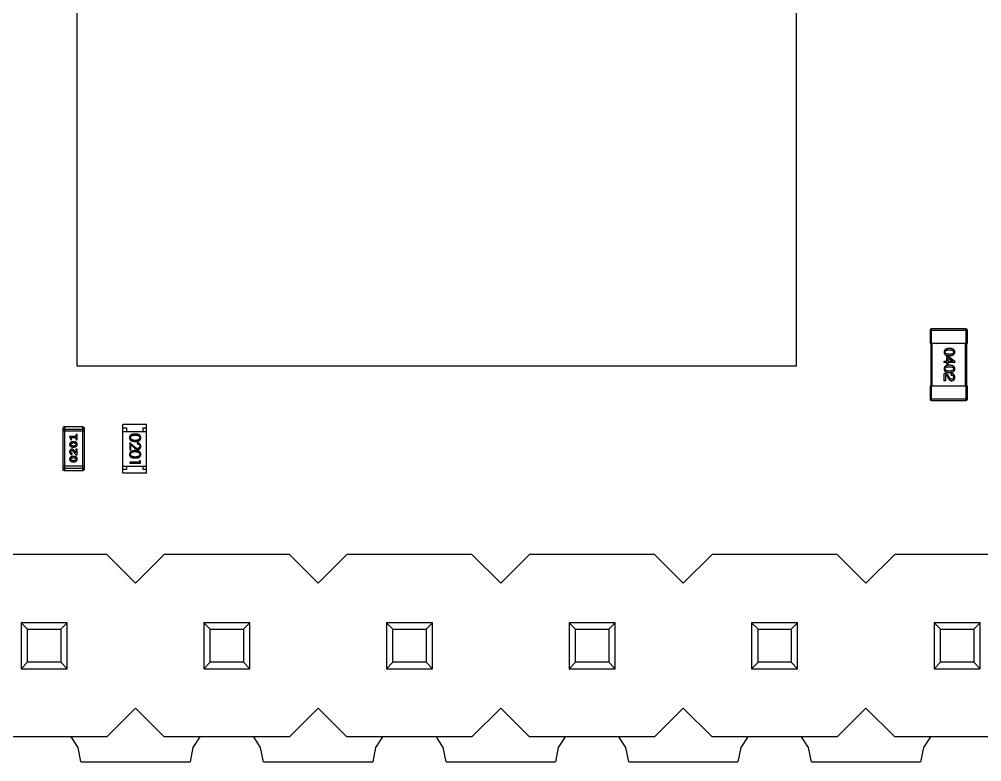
# Model space of a CAD drawing. Header units: millimetres. Extents: x 563 to 681, y 173 to 284.
# Drawn here: x 634.9 to 648.29, y 173.4 to 183.73 of the extents above; entities that cross this region are included whole.
import ezdxf

# ---------------------------------------------------------------- set-up
doc = ezdxf.new("R2010")
doc.units = ezdxf.units.MM
doc.header["$LTSCALE"] = 30.734
doc.layers.get('0').update_dxf_attribs({"linetype": 'CONTINUOUS'})

msp = doc.modelspace()

# ---------------------------------------------------------------- linework, layer by layer
at = {"linetype": 'Continuous'}
for p, q in [((635.705, 178.905), (635.705, 188.905)), ((645.705, 188.905), (645.705, 178.905)), ((647.566, 179.405), (648.086, 179.405)), ((647.566, 179.405), (647.566, 179.225)), ((648.066, 179.425), (647.586, 179.425)), ((647.586, 179.225), (647.586, 179.425)), ((648.066, 179.425), (648.066, 179.225)), ((648.086, 179.225), (648.086, 179.405)), ((647.566, 179.225), (648.086, 179.225)), ((647.576, 179.225), (647.576, 178.625)), ((647.596, 178.625), (647.596, 179.225)), ((648.056, 179.225), (648.056, 178.625)), ((648.076, 178.625), (648.076, 179.225)), ((647.8, 179.037), (647.818, 179.037)), ((647.8, 178.972), (647.8, 179.037)), ((647.816, 179.02), (647.883, 178.973)), ((647.816, 179.02), (647.816, 178.972)), ((647.912, 178.97), (647.818, 179.037)), ((645.705, 178.905), (635.705, 178.905)), ((647.764, 178.972), (647.8, 178.972)), ((647.764, 178.954), (647.764, 178.972)), ((647.8, 178.954), (647.764, 178.954)), ((647.8, 178.932), (647.8, 178.954)), ((647.816, 178.932), (647.8, 178.932)), ((647.816, 178.972), (647.883, 178.972)), ((647.912, 178.954), (647.816, 178.954)), ((647.816, 178.954), (647.816, 178.932)), ((647.883, 178.972), (647.883, 178.973)), ((647.912, 178.97), (647.912, 178.954)), ((647.764, 178.702), (647.764, 178.803)), ((647.782, 178.783), (647.782, 178.702)), ((647.809, 178.758), (647.818, 178.742)), ((647.834, 178.749), (647.823, 178.769)), ((647.859, 178.781), (647.859, 178.8)), ((648.086, 178.625), (647.566, 178.625)), ((647.566, 178.625), (647.566, 178.445)), ((647.586, 178.425), (647.586, 178.625)), ((647.782, 178.702), (647.764, 178.702)), ((648.066, 178.625), (648.066, 178.425)), ((648.086, 178.445), (648.086, 178.625)), ((648.086, 178.445), (647.566, 178.445)), ((647.586, 178.425), (648.066, 178.425)), ((635.533, 177.451), (635.533, 178.06)), ((635.777, 178.06), (635.533, 178.06)), ((635.777, 178.06), (635.777, 177.451)), ((636.34, 177.415), (636.34, 178.095)), ((636.67, 178.095), (636.34, 178.095)), ((636.67, 177.415), (636.67, 178.095)), ((635.503, 178.03), (635.503, 177.481)), ((635.503, 178.03), (635.808, 178.03)), ((635.808, 177.999), (635.503, 177.999)), ((635.599, 177.927), (635.609, 177.89)), ((635.687, 177.927), (635.599, 177.927)), ((635.687, 177.944), (635.687, 177.927)), ((635.704, 177.892), (635.704, 177.944)), ((635.808, 177.481), (635.808, 178.03)), ((636.34, 178.045), (636.39, 178.045)), ((636.34, 177.995), (636.67, 177.995)), ((636.39, 178.045), (636.39, 177.995)), ((636.62, 177.995), (636.62, 178.045)), ((636.62, 178.045), (636.67, 178.045)), ((635.626, 177.895), (635.622, 177.91)), ((635.622, 177.91), (635.687, 177.91)), ((635.661, 177.853), (635.643, 177.853)), ((635.661, 177.836), (635.644, 177.836)), ((635.644, 177.796), (635.661, 177.796)), ((635.687, 177.91), (635.687, 177.892)), ((636.498, 177.786), (636.436, 177.844)), ((636.436, 177.844), (636.436, 177.742)), ((636.451, 177.812), (636.491, 177.774)), ((636.451, 177.742), (636.451, 177.812)), ((636.54, 177.838), (636.54, 177.825)), ((635.643, 177.779), (635.661, 177.779)), ((635.685, 177.672), (635.704, 177.672)), ((635.687, 177.735), (635.687, 177.699)), ((635.704, 177.749), (635.696, 177.749)), ((635.704, 177.672), (635.704, 177.749)), ((636.436, 177.742), (636.451, 177.742)), ((635.661, 177.648), (635.643, 177.648)), ((635.643, 177.575), (635.661, 177.575)), ((635.661, 177.631), (635.644, 177.631)), ((635.644, 177.592), (635.661, 177.592)), ((636.436, 177.567), (636.436, 177.554)), ((636.57, 177.567), (636.436, 177.567)), ((636.436, 177.554), (636.586, 177.554)), ((636.586, 177.581), (636.57, 177.59)), ((636.57, 177.59), (636.57, 177.567)), ((636.586, 177.554), (636.586, 177.581)), ((635.808, 177.512), (635.503, 177.512)), ((635.808, 177.481), (635.503, 177.481)), ((635.533, 177.451), (635.777, 177.451)), ((636.34, 177.515), (636.67, 177.515)), ((636.39, 177.465), (636.34, 177.465)), ((636.67, 177.415), (636.34, 177.415)), ((636.39, 177.515), (636.39, 177.465)), ((636.62, 177.465), (636.62, 177.515)), ((636.67, 177.465), (636.62, 177.465)), ((636.115, 176.285), (634.375, 176.285)), ((636.115, 176.285), (636.515, 175.885)), ((636.515, 175.885), (636.915, 176.285)), ((638.655, 176.285), (636.915, 176.285)), ((638.655, 176.285), (639.055, 175.885)), ((639.055, 175.885), (639.455, 176.285)), ((641.195, 176.285), (639.455, 176.285)), ((641.195, 176.285), (641.595, 175.885)), ((641.595, 175.885), (641.995, 176.285)), ((643.735, 176.285), (641.995, 176.285)), ((643.735, 176.285), (644.135, 175.885)), ((644.135, 175.885), (644.535, 176.285)), ((646.275, 176.285), (644.535, 176.285)), ((646.275, 176.285), (646.675, 175.885)), ((646.675, 175.885), (647.075, 176.285)), ((648.815, 176.285), (647.075, 176.285)), ((635.014, 175.247), (634.925, 175.335)), ((634.925, 175.335), (634.925, 174.695)), ((635.565, 175.335), (634.925, 175.335)), ((635.014, 174.784), (635.014, 175.247)), ((635.014, 175.247), (635.477, 175.247)), ((635.565, 175.335), (635.477, 175.247)), ((635.477, 175.247), (635.477, 174.784)), ((635.565, 174.695), (635.565, 175.335)), ((637.554, 175.247), (637.465, 175.335)), ((637.465, 175.335), (637.465, 174.695)), ((638.105, 175.335), (637.465, 175.335)), ((637.554, 174.784), (637.554, 175.247)), ((637.554, 175.247), (638.017, 175.247)), ((638.105, 175.335), (638.017, 175.247)), ((638.017, 175.247), (638.017, 174.784)), ((638.105, 174.695), (638.105, 175.335)), ((640.094, 175.247), (640.005, 175.335)), ((640.645, 175.335), (640.005, 175.335)), ((640.005, 175.335), (640.005, 174.695)), ((640.094, 175.247), (640.557, 175.247)), ((640.094, 174.784), (640.094, 175.247)), ((640.645, 175.335), (640.557, 175.247)), ((640.557, 175.247), (640.557, 174.784)), ((640.645, 174.695), (640.645, 175.335)), ((643.185, 175.335), (642.545, 175.335)), ((642.634, 175.247), (642.545, 175.335)), ((642.545, 175.335), (642.545, 174.695)), ((642.634, 175.247), (643.097, 175.247)), ((642.634, 174.784), (642.634, 175.247)), ((643.185, 175.335), (643.097, 175.247)), ((643.097, 175.247), (643.097, 174.784)), ((643.185, 174.695), (643.185, 175.335)), ((645.725, 175.335), (645.085, 175.335)), ((645.174, 175.247), (645.085, 175.335)), ((645.085, 175.335), (645.085, 174.695)), ((645.174, 175.247), (645.637, 175.247)), ((645.174, 174.784), (645.174, 175.247)), ((645.725, 175.335), (645.637, 175.247)), ((645.637, 175.247), (645.637, 174.784)), ((645.725, 174.695), (645.725, 175.335)), ((648.265, 175.335), (647.625, 175.335)), ((647.714, 175.247), (647.625, 175.335)), ((647.625, 175.335), (647.625, 174.695)), ((647.714, 175.247), (648.177, 175.247)), ((647.714, 174.784), (647.714, 175.247)), ((648.265, 175.335), (648.177, 175.247)), ((648.177, 175.247), (648.177, 174.784)), ((648.265, 174.695), (648.265, 175.335)), ((635.014, 174.784), (634.925, 174.695)), ((635.477, 174.784), (635.014, 174.784)), ((635.565, 174.695), (635.477, 174.784)), ((637.554, 174.784), (637.465, 174.695)), ((638.017, 174.784), (637.554, 174.784)), ((638.105, 174.695), (638.017, 174.784)), ((640.094, 174.784), (640.005, 174.695)), ((640.557, 174.784), (640.094, 174.784)), ((640.645, 174.695), (640.557, 174.784)), ((642.634, 174.784), (642.545, 174.695)), ((643.097, 174.784), (642.634, 174.784)), ((643.185, 174.695), (643.097, 174.784)), ((645.174, 174.784), (645.085, 174.695)), ((645.637, 174.784), (645.174, 174.784)), ((645.725, 174.695), (645.637, 174.784)), ((647.714, 174.784), (647.625, 174.695)), ((648.177, 174.784), (647.714, 174.784)), ((648.265, 174.695), (648.177, 174.784)), ((634.925, 174.695), (635.565, 174.695)), ((637.465, 174.695), (638.105, 174.695)), ((640.005, 174.695), (640.645, 174.695)), ((642.545, 174.695), (643.185, 174.695)), ((645.085, 174.695), (645.725, 174.695)), ((647.625, 174.695), (648.265, 174.695)), ((636.515, 174.145), (636.115, 173.745)), ((636.915, 173.745), (636.515, 174.145)), ((639.055, 174.145), (638.655, 173.745)), ((639.455, 173.745), (639.055, 174.145)), ((641.595, 174.145), (641.195, 173.745)), ((641.995, 173.745), (641.595, 174.145)), ((644.135, 174.145), (643.735, 173.745)), ((644.535, 173.745), (644.135, 174.145)), ((646.675, 174.145), (646.275, 173.745)), ((647.075, 173.745), (646.675, 174.145)), ((636.115, 173.745), (634.375, 173.745)), ((635.716, 173.6), (635.62, 173.745)), ((638.655, 173.745), (636.915, 173.745)), ((637.411, 173.745), (637.314, 173.6)), ((638.256, 173.6), (638.16, 173.745)), ((641.195, 173.745), (639.455, 173.745)), ((639.951, 173.745), (639.854, 173.6)), ((640.796, 173.6), (640.7, 173.745)), ((643.735, 173.745), (641.995, 173.745)), ((642.491, 173.745), (642.394, 173.6)), ((643.336, 173.6), (643.24, 173.745)), ((646.275, 173.745), (644.535, 173.745)), ((645.031, 173.745), (644.934, 173.6)), ((645.876, 173.6), (645.78, 173.745)), ((648.815, 173.745), (647.075, 173.745)), ((647.571, 173.745), (647.474, 173.6)), ((635.756, 173.4), (635.716, 173.6)), ((637.314, 173.6), (637.275, 173.4)), ((638.296, 173.4), (638.256, 173.6)), ((639.854, 173.6), (639.815, 173.4)), ((640.836, 173.4), (640.796, 173.6)), ((642.394, 173.6), (642.355, 173.401)), ((643.376, 173.401), (643.336, 173.6)), ((644.934, 173.6), (644.895, 173.401)), ((645.916, 173.401), (645.876, 173.6)), ((647.474, 173.6), (647.435, 173.401)), ((635.756, 173.4), (637.275, 173.4)), ((638.296, 173.4), (639.815, 173.4)), ((640.836, 173.4), (642.355, 173.401)), ((643.376, 173.401), (644.895, 173.401)), ((645.916, 173.401), (647.435, 173.401))]:
    msp.add_line(p, q, dxfattribs=at)
for centre, radius, start, end in [((647.586, 179.405), 0.02, 90, 180), ((648.066, 179.405), 0.02, 0, 90), ((647.586, 178.445), 0.02, 180, 270), ((648.066, 178.445), 0.02, 270, 0), ((635.533, 178.03), 0.0305, 90, 180), ((635.777, 178.03), 0.0305, 0, 90), ((635.533, 177.481), 0.0305, 180, 270), ((635.777, 177.481), 0.0305, 270, 0)]:
    msp.add_arc(centre, radius, start, end, dxfattribs=at)
for points, knots in [([(647.836, 179.151), (647.833, 179.151), (647.827, 179.151), (647.819, 179.15), (647.811, 179.149), (647.804, 179.147), (647.797, 179.146), (647.791, 179.143), (647.786, 179.141), (647.781, 179.138), (647.776, 179.134), (647.773, 179.131), (647.769, 179.126), (647.767, 179.122), (647.765, 179.117), (647.763, 179.112), (647.762, 179.106), (647.762, 179.102), (647.762, 179.1)], [0, 0, 0, 0, 0.087693, 0.170223, 0.247496, 0.319826, 0.387768, 0.451403, 0.511459, 0.568358, 0.622671, 0.675251, 0.726739, 0.778422, 0.830759, 0.884394, 0.940865, 1, 1, 1, 1]), ([(647.777, 179.1), (647.777, 179.102), (647.777, 179.104), (647.777, 179.107), (647.779, 179.111), (647.78, 179.114), (647.782, 179.116), (647.785, 179.119), (647.788, 179.121), (647.791, 179.123), (647.795, 179.125), (647.8, 179.126), (647.805, 179.128), (647.81, 179.129), (647.816, 179.13), (647.822, 179.13), (647.829, 179.131), (647.833, 179.131), (647.836, 179.131)], [0, 0, 0, 0, 0.049766, 0.097012, 0.143225, 0.188786, 0.235079, 0.282962, 0.333687, 0.387747, 0.445963, 0.508657, 0.576545, 0.649868, 0.72822, 0.812712, 0.903543, 1, 1, 1, 1]), ([(647.912, 179.1), (647.912, 179.102), (647.912, 179.106), (647.911, 179.112), (647.909, 179.117), (647.907, 179.122), (647.904, 179.126), (647.901, 179.131), (647.897, 179.134), (647.892, 179.138), (647.887, 179.141), (647.882, 179.143), (647.875, 179.146), (647.869, 179.147), (647.861, 179.149), (647.853, 179.15), (647.845, 179.151), (647.839, 179.151), (647.836, 179.151)], [0, 0, 0, 0, 0.057911, 0.113262, 0.165956, 0.217443, 0.268511, 0.319665, 0.372, 0.426129, 0.483365, 0.543779, 0.607756, 0.676562, 0.749704, 0.827713, 0.911177, 1, 1, 1, 1]), ([(647.836, 179.131), (647.838, 179.131), (647.843, 179.131), (647.849, 179.13), (647.856, 179.13), (647.861, 179.129), (647.867, 179.128), (647.872, 179.126), (647.876, 179.125), (647.88, 179.123), (647.883, 179.121), (647.886, 179.119), (647.889, 179.116), (647.891, 179.114), (647.893, 179.111), (647.894, 179.107), (647.895, 179.104), (647.895, 179.102), (647.895, 179.1)], [0, 0, 0, 0, 0.096452, 0.187278, 0.271765, 0.350519, 0.423437, 0.491321, 0.554011, 0.612224, 0.666281, 0.717003, 0.764884, 0.811423, 0.856783, 0.902993, 0.950236, 1, 1, 1, 1]), ([(647.762, 179.1), (647.762, 179.098), (647.762, 179.094), (647.763, 179.089), (647.765, 179.084), (647.767, 179.079), (647.769, 179.074), (647.773, 179.07), (647.776, 179.066), (647.781, 179.063), (647.786, 179.06), (647.791, 179.057), (647.797, 179.055), (647.804, 179.053), (647.811, 179.052), (647.819, 179.051), (647.827, 179.05), (647.833, 179.05), (647.836, 179.049)], [0, 0, 0, 0, 0.059134, 0.115603, 0.169236, 0.221572, 0.273254, 0.32474, 0.377319, 0.431815, 0.488555, 0.548609, 0.612242, 0.680182, 0.75251, 0.829782, 0.91231, 1, 1, 1, 1]), ([(647.836, 179.069), (647.833, 179.069), (647.829, 179.069), (647.822, 179.07), (647.816, 179.07), (647.81, 179.071), (647.805, 179.072), (647.8, 179.073), (647.796, 179.075), (647.792, 179.077), (647.788, 179.079), (647.785, 179.081), (647.783, 179.084), (647.781, 179.087), (647.779, 179.09), (647.778, 179.093), (647.777, 179.097), (647.777, 179.099), (647.777, 179.1)], [0, 0, 0, 0, 0.094834, 0.184067, 0.267029, 0.344713, 0.417334, 0.484367, 0.546941, 0.604717, 0.65953, 0.710539, 0.759381, 0.806382, 0.853027, 0.900623, 0.949121, 1, 1, 1, 1]), ([(647.836, 179.049), (647.839, 179.05), (647.845, 179.05), (647.853, 179.051), (647.861, 179.052), (647.868, 179.053), (647.875, 179.055), (647.881, 179.058), (647.887, 179.06), (647.892, 179.063), (647.896, 179.067), (647.9, 179.07), (647.904, 179.074), (647.907, 179.079), (647.909, 179.084), (647.91, 179.089), (647.912, 179.094), (647.912, 179.098), (647.912, 179.1)], [0, 0, 0, 0, 0.088475, 0.171606, 0.249595, 0.322626, 0.391327, 0.455765, 0.516374, 0.573675, 0.628522, 0.681161, 0.732559, 0.783563, 0.83504, 0.887639, 0.942585, 1, 1, 1, 1]), ([(647.895, 179.1), (647.895, 179.099), (647.895, 179.097), (647.894, 179.093), (647.893, 179.09), (647.891, 179.087), (647.889, 179.084), (647.886, 179.081), (647.883, 179.079), (647.88, 179.077), (647.876, 179.075), (647.872, 179.073), (647.867, 179.072), (647.861, 179.071), (647.856, 179.07), (647.849, 179.07), (647.843, 179.069), (647.838, 179.069), (647.836, 179.069)], [0, 0, 0, 0, 0.050604, 0.098688, 0.145699, 0.191791, 0.238625, 0.286717, 0.337546, 0.391814, 0.449755, 0.512106, 0.579685, 0.652048, 0.730262, 0.814146, 0.904281, 1, 1, 1, 1]), ([(647.836, 178.918), (647.833, 178.918), (647.827, 178.918), (647.819, 178.917), (647.811, 178.916), (647.804, 178.914), (647.797, 178.912), (647.791, 178.91), (647.786, 178.908), (647.781, 178.905), (647.776, 178.901), (647.773, 178.897), (647.769, 178.893), (647.767, 178.889), (647.765, 178.884), (647.763, 178.879), (647.762, 178.873), (647.762, 178.869), (647.762, 178.867)], [0, 0, 0, 0, 0.087693, 0.170223, 0.247496, 0.319826, 0.387768, 0.451403, 0.511459, 0.568358, 0.622671, 0.675251, 0.726739, 0.778422, 0.830759, 0.884394, 0.940865, 1, 1, 1, 1]), ([(647.762, 178.867), (647.762, 178.865), (647.762, 178.861), (647.763, 178.856), (647.765, 178.85), (647.767, 178.845), (647.769, 178.841), (647.773, 178.837), (647.776, 178.833), (647.781, 178.83), (647.786, 178.827), (647.791, 178.824), (647.797, 178.822), (647.804, 178.82), (647.811, 178.818), (647.819, 178.817), (647.827, 178.817), (647.833, 178.816), (647.836, 178.816)], [0, 0, 0, 0, 0.059134, 0.115603, 0.169236, 0.221572, 0.273254, 0.32474, 0.377319, 0.431815, 0.488555, 0.548609, 0.612242, 0.680182, 0.75251, 0.829782, 0.91231, 1, 1, 1, 1]), ([(647.777, 178.867), (647.777, 178.868), (647.777, 178.871), (647.777, 178.874), (647.779, 178.877), (647.78, 178.88), (647.782, 178.883), (647.785, 178.886), (647.788, 178.888), (647.791, 178.89), (647.795, 178.892), (647.8, 178.893), (647.805, 178.895), (647.81, 178.896), (647.816, 178.896), (647.822, 178.897), (647.829, 178.897), (647.833, 178.897), (647.836, 178.897)], [0, 0, 0, 0, 0.049766, 0.097012, 0.143225, 0.188786, 0.235079, 0.282962, 0.333687, 0.387747, 0.445963, 0.508657, 0.576545, 0.649868, 0.72822, 0.812712, 0.903543, 1, 1, 1, 1]), ([(647.836, 178.836), (647.833, 178.836), (647.829, 178.836), (647.822, 178.836), (647.816, 178.837), (647.81, 178.838), (647.805, 178.839), (647.8, 178.84), (647.796, 178.842), (647.792, 178.844), (647.788, 178.846), (647.785, 178.848), (647.783, 178.851), (647.781, 178.853), (647.779, 178.857), (647.778, 178.86), (647.777, 178.863), (647.777, 178.866), (647.777, 178.867)], [0, 0, 0, 0, 0.094834, 0.184067, 0.267029, 0.344713, 0.417334, 0.484367, 0.546941, 0.604717, 0.65953, 0.710539, 0.759381, 0.806382, 0.853027, 0.900623, 0.949121, 1, 1, 1, 1]), ([(647.912, 178.867), (647.912, 178.869), (647.912, 178.873), (647.911, 178.879), (647.909, 178.884), (647.907, 178.889), (647.904, 178.893), (647.901, 178.897), (647.897, 178.901), (647.892, 178.905), (647.887, 178.908), (647.882, 178.91), (647.875, 178.912), (647.869, 178.914), (647.861, 178.916), (647.853, 178.917), (647.845, 178.918), (647.839, 178.918), (647.836, 178.918)], [0, 0, 0, 0, 0.057911, 0.113262, 0.165956, 0.217443, 0.268511, 0.319665, 0.372, 0.426129, 0.483365, 0.543779, 0.607756, 0.676562, 0.749704, 0.827713, 0.911177, 1, 1, 1, 1]), ([(647.836, 178.897), (647.838, 178.897), (647.843, 178.897), (647.849, 178.897), (647.856, 178.896), (647.861, 178.896), (647.867, 178.895), (647.872, 178.893), (647.876, 178.892), (647.88, 178.89), (647.883, 178.888), (647.886, 178.886), (647.889, 178.883), (647.891, 178.88), (647.893, 178.877), (647.894, 178.874), (647.895, 178.871), (647.895, 178.868), (647.895, 178.867)], [0, 0, 0, 0, 0.096452, 0.187278, 0.271765, 0.350519, 0.423437, 0.491321, 0.554011, 0.612224, 0.666281, 0.717003, 0.764884, 0.811423, 0.856783, 0.902993, 0.950236, 1, 1, 1, 1]), ([(647.895, 178.867), (647.895, 178.866), (647.895, 178.863), (647.894, 178.86), (647.893, 178.857), (647.891, 178.853), (647.889, 178.851), (647.886, 178.848), (647.883, 178.846), (647.88, 178.844), (647.876, 178.842), (647.872, 178.84), (647.867, 178.839), (647.861, 178.838), (647.856, 178.837), (647.849, 178.836), (647.843, 178.836), (647.838, 178.836), (647.836, 178.836)], [0, 0, 0, 0, 0.050604, 0.098688, 0.145699, 0.191791, 0.238625, 0.286717, 0.337546, 0.391814, 0.449755, 0.512106, 0.579685, 0.652048, 0.730262, 0.814146, 0.904281, 1, 1, 1, 1]), ([(647.836, 178.816), (647.839, 178.816), (647.845, 178.817), (647.853, 178.818), (647.861, 178.819), (647.868, 178.82), (647.875, 178.822), (647.881, 178.824), (647.887, 178.827), (647.892, 178.83), (647.896, 178.833), (647.9, 178.837), (647.904, 178.841), (647.907, 178.846), (647.909, 178.851), (647.91, 178.856), (647.912, 178.861), (647.912, 178.865), (647.912, 178.867)], [0, 0, 0, 0, 0.088475, 0.171606, 0.249595, 0.322626, 0.391327, 0.455765, 0.516374, 0.573675, 0.628522, 0.681161, 0.732559, 0.783563, 0.83504, 0.887639, 0.942585, 1, 1, 1, 1]), ([(647.823, 178.769), (647.822, 178.77), (647.82, 178.773), (647.818, 178.776), (647.815, 178.78), (647.812, 178.783), (647.809, 178.786), (647.806, 178.789), (647.803, 178.792), (647.799, 178.794), (647.795, 178.796), (647.791, 178.798), (647.787, 178.799), (647.783, 178.801), (647.779, 178.802), (647.774, 178.802), (647.769, 178.803), (647.766, 178.803), (647.764, 178.803)], [0, 0, 0, 0, 0.065828, 0.130094, 0.192451, 0.254037, 0.313974, 0.373757, 0.433048, 0.492243, 0.551902, 0.611758, 0.672678, 0.734814, 0.798569, 0.863693, 0.930488, 1, 1, 1, 1]), ([(647.782, 178.783), (647.783, 178.782), (647.785, 178.782), (647.789, 178.78), (647.793, 178.778), (647.796, 178.775), (647.8, 178.772), (647.803, 178.768), (647.806, 178.763), (647.808, 178.76), (647.809, 178.758)], [0, 0, 0, 0, 0.103034, 0.208166, 0.318255, 0.434664, 0.559728, 0.695394, 0.841708, 1, 1, 1, 1]), ([(647.818, 178.742), (647.819, 178.741), (647.821, 178.737), (647.823, 178.733), (647.826, 178.728), (647.828, 178.724), (647.831, 178.72), (647.834, 178.717), (647.837, 178.714), (647.84, 178.711), (647.843, 178.709), (647.846, 178.707), (647.85, 178.705), (647.853, 178.704), (647.857, 178.703), (647.86, 178.702), (647.864, 178.702), (647.866, 178.702), (647.868, 178.702)], [0, 0, 0, 0, 0.082731, 0.161257, 0.236138, 0.307554, 0.375712, 0.440848, 0.502916, 0.562567, 0.619798, 0.675716, 0.73039, 0.78386, 0.837315, 0.890547, 0.944917, 1, 1, 1, 1]), ([(647.868, 178.722), (647.868, 178.722), (647.866, 178.722), (647.864, 178.722), (647.861, 178.722), (647.859, 178.723), (647.857, 178.724), (647.854, 178.725), (647.852, 178.726), (647.85, 178.728), (647.848, 178.73), (647.846, 178.732), (647.844, 178.734), (647.842, 178.736), (647.84, 178.739), (647.838, 178.742), (647.836, 178.745), (647.835, 178.748), (647.834, 178.749)], [0, 0, 0, 0, 0.052237, 0.103888, 0.155485, 0.207395, 0.259864, 0.31356, 0.369176, 0.4266, 0.486836, 0.550048, 0.61567, 0.685271, 0.75824, 0.834614, 0.915635, 1, 1, 1, 1]), ([(647.912, 178.749), (647.912, 178.751), (647.912, 178.755), (647.911, 178.761), (647.91, 178.766), (647.908, 178.771), (647.906, 178.775), (647.904, 178.78), (647.901, 178.783), (647.898, 178.787), (647.894, 178.79), (647.89, 178.792), (647.886, 178.795), (647.881, 178.796), (647.876, 178.798), (647.871, 178.799), (647.865, 178.8), (647.861, 178.8), (647.859, 178.8)], [0, 0, 0, 0, 0.07282, 0.141057, 0.2062, 0.267672, 0.326735, 0.383519, 0.439188, 0.494454, 0.549628, 0.605958, 0.66397, 0.72402, 0.787502, 0.854127, 0.925065, 1, 1, 1, 1]), ([(647.859, 178.781), (647.86, 178.781), (647.863, 178.781), (647.867, 178.78), (647.871, 178.78), (647.874, 178.779), (647.878, 178.778), (647.881, 178.776), (647.883, 178.775), (647.886, 178.773), (647.888, 178.771), (647.89, 178.769), (647.891, 178.767), (647.892, 178.764), (647.893, 178.761), (647.894, 178.758), (647.895, 178.755), (647.895, 178.753), (647.895, 178.751)], [0, 0, 0, 0, 0.082594, 0.15978, 0.232961, 0.301462, 0.365595, 0.426678, 0.484662, 0.540809, 0.595146, 0.648401, 0.702272, 0.757102, 0.813447, 0.872233, 0.934055, 1, 1, 1, 1]), ([(647.895, 178.751), (647.895, 178.75), (647.894, 178.748), (647.894, 178.745), (647.894, 178.742), (647.893, 178.739), (647.892, 178.737), (647.891, 178.734), (647.889, 178.732), (647.888, 178.73), (647.886, 178.728), (647.884, 178.727), (647.882, 178.725), (647.88, 178.724), (647.877, 178.723), (647.874, 178.723), (647.871, 178.722), (647.869, 178.722), (647.868, 178.722)], [0, 0, 0, 0, 0.076112, 0.148436, 0.216883, 0.281466, 0.34298, 0.402356, 0.459881, 0.51546, 0.571111, 0.62658, 0.683162, 0.741007, 0.801404, 0.863825, 0.930544, 1, 1, 1, 1]), ([(647.868, 178.702), (647.869, 178.702), (647.873, 178.703), (647.877, 178.703), (647.882, 178.705), (647.886, 178.706), (647.89, 178.708), (647.893, 178.71), (647.897, 178.712), (647.9, 178.715), (647.902, 178.718), (647.905, 178.722), (647.907, 178.725), (647.908, 178.729), (647.91, 178.734), (647.911, 178.739), (647.911, 178.744), (647.912, 178.747), (647.912, 178.749)], [0, 0, 0, 0, 0.070688, 0.137741, 0.201612, 0.262778, 0.321223, 0.378455, 0.434411, 0.490146, 0.546362, 0.603392, 0.662208, 0.723401, 0.787372, 0.85442, 0.925153, 1, 1, 1, 1]), ([(635.695, 177.955), (635.695, 177.955), (635.694, 177.955), (635.692, 177.955), (635.69, 177.954), (635.689, 177.953), (635.688, 177.951), (635.687, 177.949), (635.687, 177.947), (635.687, 177.945), (635.687, 177.944)], [0, 0, 0, 0, 0.11517, 0.223509, 0.328254, 0.438012, 0.553651, 0.682263, 0.830856, 1, 1, 1, 1]), ([(635.704, 177.944), (635.704, 177.945), (635.704, 177.947), (635.704, 177.949), (635.703, 177.951), (635.702, 177.953), (635.7, 177.954), (635.699, 177.955), (635.697, 177.955), (635.696, 177.955), (635.695, 177.955)], [0, 0, 0, 0, 0.169012, 0.317488, 0.445429, 0.560977, 0.67065, 0.776666, 0.88492, 1, 1, 1, 1]), ([(636.511, 177.959), (636.508, 177.959), (636.504, 177.959), (636.497, 177.959), (636.49, 177.959), (636.485, 177.958), (636.479, 177.957), (636.474, 177.956), (636.469, 177.955), (636.465, 177.953), (636.461, 177.951), (636.457, 177.95), (636.454, 177.948), (636.45, 177.945), (636.447, 177.943), (636.445, 177.941), (636.442, 177.938), (636.44, 177.935), (636.438, 177.932), (636.436, 177.929), (636.435, 177.926), (636.434, 177.923), (636.433, 177.92), (636.432, 177.916), (636.432, 177.913), (636.432, 177.91), (636.432, 177.909)], [0, 0, 0, 0, 0.068113, 0.132564, 0.193427, 0.250218, 0.303569, 0.353576, 0.400235, 0.443586, 0.484619, 0.524292, 0.56238, 0.599049, 0.63494, 0.669782, 0.704009, 0.737842, 0.771098, 0.803896, 0.836415, 0.868639, 0.900715, 0.933378, 0.966213, 1, 1, 1, 1]), ([(636.447, 177.909), (636.447, 177.91), (636.447, 177.914), (636.449, 177.919), (636.451, 177.923), (636.453, 177.927), (636.456, 177.93), (636.457, 177.932), (636.46, 177.934), (636.462, 177.936), (636.464, 177.937), (636.467, 177.939), (636.47, 177.94), (636.473, 177.941), (636.477, 177.943), (636.48, 177.943), (636.484, 177.944), (636.489, 177.945), (636.494, 177.945), (636.499, 177.946), (636.505, 177.946), (636.509, 177.946), (636.511, 177.946)], [0, 0, 0, 0, 0.060034, 0.120278, 0.182348, 0.247919, 0.281641, 0.315701, 0.350322, 0.385703, 0.421819, 0.459196, 0.497866, 0.538301, 0.58121, 0.628183, 0.679403, 0.734699, 0.794074, 0.858416, 0.927049, 1, 1, 1, 1]), ([(636.59, 177.909), (636.589, 177.91), (636.589, 177.913), (636.589, 177.916), (636.588, 177.92), (636.587, 177.923), (636.586, 177.926), (636.585, 177.929), (636.583, 177.932), (636.581, 177.935), (636.579, 177.938), (636.576, 177.941), (636.574, 177.943), (636.571, 177.945), (636.568, 177.948), (636.564, 177.95), (636.56, 177.951), (636.556, 177.953), (636.552, 177.955), (636.547, 177.956), (636.542, 177.957), (636.537, 177.958), (636.531, 177.959), (636.524, 177.959), (636.518, 177.959), (636.513, 177.959), (636.511, 177.959)], [0, 0, 0, 0, 0.033742, 0.066533, 0.099153, 0.13154, 0.164087, 0.196563, 0.229707, 0.263315, 0.297504, 0.331686, 0.366482, 0.4021, 0.438958, 0.476748, 0.515985, 0.556589, 0.599519, 0.645765, 0.695487, 0.748721, 0.805687, 0.866754, 0.931405, 1, 1, 1, 1]), ([(636.511, 177.946), (636.513, 177.946), (636.517, 177.946), (636.522, 177.946), (636.528, 177.945), (636.532, 177.945), (636.537, 177.944), (636.541, 177.943), (636.545, 177.942), (636.548, 177.941), (636.551, 177.94), (636.554, 177.939), (636.557, 177.937), (636.559, 177.936), (636.562, 177.934), (636.564, 177.932), (636.566, 177.93), (636.568, 177.927), (636.57, 177.923), (636.573, 177.919), (636.574, 177.914), (636.574, 177.91), (636.574, 177.909)], [0, 0, 0, 0, 0.073302, 0.142286, 0.206253, 0.266017, 0.321612, 0.372532, 0.419497, 0.462398, 0.502825, 0.541489, 0.579034, 0.615143, 0.650298, 0.684912, 0.718701, 0.752189, 0.817245, 0.879117, 0.939613, 1, 1, 1, 1]), ([(635.643, 177.853), (635.642, 177.853), (635.64, 177.853), (635.637, 177.853), (635.634, 177.852), (635.631, 177.851), (635.628, 177.85), (635.625, 177.849), (635.622, 177.848), (635.619, 177.847), (635.616, 177.845), (635.613, 177.843), (635.611, 177.842), (635.609, 177.84), (635.607, 177.838), (635.606, 177.837), (635.604, 177.835), (635.603, 177.833), (635.601, 177.829), (635.6, 177.825), (635.599, 177.821), (635.599, 177.817), (635.599, 177.816)], [0, 0, 0, 0, 0.049855, 0.099516, 0.148482, 0.19758, 0.246804, 0.296268, 0.346517, 0.397047, 0.446826, 0.49336, 0.537801, 0.579207, 0.617974, 0.654833, 0.689171, 0.722088, 0.786392, 0.853518, 0.924186, 1, 1, 1, 1]), ([(635.599, 177.816), (635.599, 177.814), (635.599, 177.812), (635.6, 177.807), (635.601, 177.804), (635.602, 177.8), (635.604, 177.797), (635.607, 177.794), (635.61, 177.791), (635.613, 177.788), (635.617, 177.786), (635.62, 177.784), (635.624, 177.783), (635.628, 177.781), (635.632, 177.78), (635.636, 177.78), (635.639, 177.779), (635.642, 177.779), (635.643, 177.779)], [0, 0, 0, 0, 0.06692, 0.130834, 0.19258, 0.252759, 0.312631, 0.373411, 0.436359, 0.501894, 0.568244, 0.632472, 0.69556, 0.757163, 0.818592, 0.878885, 0.939235, 1, 1, 1, 1]), ([(635.609, 177.89), (635.609, 177.889), (635.609, 177.888), (635.61, 177.886), (635.611, 177.884), (635.612, 177.883), (635.613, 177.882), (635.615, 177.882), (635.616, 177.881), (635.617, 177.881), (635.618, 177.881)], [0, 0, 0, 0, 0.187321, 0.344927, 0.475328, 0.579604, 0.674244, 0.773631, 0.882025, 1, 1, 1, 1]), ([(635.616, 177.816), (635.616, 177.817), (635.616, 177.818), (635.616, 177.82), (635.617, 177.821), (635.617, 177.823), (635.618, 177.824), (635.619, 177.826), (635.62, 177.827), (635.621, 177.828), (635.621, 177.828)], [0, 0, 0, 0, 0.138115, 0.270177, 0.397547, 0.520057, 0.63869, 0.757499, 0.878226, 1, 1, 1, 1]), ([(635.622, 177.804), (635.621, 177.804), (635.62, 177.805), (635.619, 177.806), (635.618, 177.808), (635.617, 177.809), (635.617, 177.811), (635.616, 177.812), (635.616, 177.814), (635.616, 177.815), (635.616, 177.816)], [0, 0, 0, 0, 0.13042, 0.256046, 0.378133, 0.498725, 0.620452, 0.742761, 0.869406, 1, 1, 1, 1]), ([(635.618, 177.881), (635.618, 177.881), (635.62, 177.881), (635.621, 177.882), (635.623, 177.883), (635.624, 177.884), (635.626, 177.885), (635.626, 177.886), (635.627, 177.888), (635.627, 177.889), (635.627, 177.889)], [0, 0, 0, 0, 0.138815, 0.27042, 0.39836, 0.52875, 0.654955, 0.771147, 0.884581, 1, 1, 1, 1]), ([(635.621, 177.828), (635.622, 177.829), (635.624, 177.83), (635.626, 177.831), (635.629, 177.833), (635.632, 177.834), (635.634, 177.835), (635.637, 177.835), (635.64, 177.836), (635.643, 177.836), (635.644, 177.836)], [0, 0, 0, 0, 0.125331, 0.248948, 0.371201, 0.494032, 0.616811, 0.742104, 0.868849, 1, 1, 1, 1]), ([(635.644, 177.796), (635.643, 177.796), (635.64, 177.796), (635.637, 177.797), (635.634, 177.797), (635.632, 177.798), (635.629, 177.799), (635.626, 177.8), (635.624, 177.802), (635.623, 177.803), (635.622, 177.804)], [0, 0, 0, 0, 0.135446, 0.266257, 0.393419, 0.517936, 0.639137, 0.758785, 0.879345, 1, 1, 1, 1]), ([(635.627, 177.889), (635.627, 177.89), (635.627, 177.89), (635.627, 177.892), (635.626, 177.893), (635.626, 177.894), (635.626, 177.895)], [0, 0, 0, 0, 0.183151, 0.413144, 0.682305, 1, 1, 1, 1]), ([(635.706, 177.816), (635.706, 177.818), (635.706, 177.82), (635.705, 177.824), (635.704, 177.828), (635.702, 177.832), (635.7, 177.835), (635.698, 177.838), (635.695, 177.841), (635.691, 177.843), (635.688, 177.846), (635.684, 177.848), (635.68, 177.849), (635.677, 177.851), (635.673, 177.852), (635.669, 177.852), (635.665, 177.853), (635.662, 177.853), (635.661, 177.853)], [0, 0, 0, 0, 0.067217, 0.131051, 0.19272, 0.252824, 0.312745, 0.373449, 0.436041, 0.501494, 0.567761, 0.632087, 0.695096, 0.757109, 0.817993, 0.878657, 0.939311, 1, 1, 1, 1]), ([(635.661, 177.836), (635.662, 177.836), (635.664, 177.836), (635.667, 177.835), (635.67, 177.835), (635.673, 177.834), (635.675, 177.833), (635.678, 177.832), (635.68, 177.83), (635.682, 177.829), (635.683, 177.828)], [0, 0, 0, 0, 0.135449, 0.266263, 0.393429, 0.516942, 0.639128, 0.758779, 0.879341, 1, 1, 1, 1]), ([(635.661, 177.779), (635.662, 177.779), (635.664, 177.779), (635.667, 177.779), (635.671, 177.78), (635.674, 177.781), (635.677, 177.781), (635.68, 177.783), (635.683, 177.784), (635.686, 177.785), (635.688, 177.787), (635.691, 177.789), (635.693, 177.79), (635.695, 177.792), (635.697, 177.794), (635.699, 177.795), (635.7, 177.797), (635.702, 177.799), (635.703, 177.802), (635.705, 177.807), (635.706, 177.811), (635.706, 177.814), (635.706, 177.816)], [0, 0, 0, 0, 0.049886, 0.09882, 0.148132, 0.19689, 0.246038, 0.295176, 0.345305, 0.395692, 0.445312, 0.491875, 0.535813, 0.577009, 0.616081, 0.652689, 0.687585, 0.720206, 0.785062, 0.85223, 0.923759, 1, 1, 1, 1]), ([(635.683, 177.804), (635.682, 177.803), (635.681, 177.802), (635.678, 177.801), (635.676, 177.799), (635.673, 177.798), (635.67, 177.797), (635.667, 177.797), (635.664, 177.796), (635.662, 177.796), (635.661, 177.796)], [0, 0, 0, 0, 0.124927, 0.248361, 0.370889, 0.492583, 0.61616, 0.741472, 0.869044, 1, 1, 1, 1]), ([(635.683, 177.828), (635.683, 177.828), (635.684, 177.827), (635.685, 177.826), (635.686, 177.824), (635.687, 177.823), (635.688, 177.821), (635.688, 177.82), (635.688, 177.818), (635.688, 177.817), (635.688, 177.816)], [0, 0, 0, 0, 0.129853, 0.25607, 0.380154, 0.49978, 0.62208, 0.743277, 0.868791, 1, 1, 1, 1]), ([(635.688, 177.816), (635.688, 177.815), (635.688, 177.814), (635.688, 177.812), (635.688, 177.811), (635.687, 177.809), (635.686, 177.808), (635.685, 177.806), (635.684, 177.805), (635.684, 177.804), (635.683, 177.804)], [0, 0, 0, 0, 0.139844, 0.271849, 0.399162, 0.521619, 0.6402, 0.758957, 0.87828, 1, 1, 1, 1]), ([(635.687, 177.892), (635.687, 177.891), (635.687, 177.89), (635.687, 177.887), (635.688, 177.885), (635.689, 177.884), (635.69, 177.883), (635.692, 177.882), (635.694, 177.881), (635.695, 177.881), (635.695, 177.881)], [0, 0, 0, 0, 0.169102, 0.317658, 0.446239, 0.563118, 0.671828, 0.776546, 0.884858, 1, 1, 1, 1]), ([(635.695, 177.881), (635.696, 177.881), (635.697, 177.881), (635.699, 177.882), (635.7, 177.883), (635.702, 177.884), (635.703, 177.885), (635.704, 177.887), (635.704, 177.89), (635.704, 177.891), (635.704, 177.892)], [0, 0, 0, 0, 0.115051, 0.223278, 0.329269, 0.437893, 0.554681, 0.682591, 0.83103, 1, 1, 1, 1]), ([(636.432, 177.909), (636.432, 177.908), (636.432, 177.906), (636.432, 177.902), (636.433, 177.899), (636.434, 177.895), (636.435, 177.892), (636.437, 177.889), (636.438, 177.886), (636.44, 177.883), (636.443, 177.88), (636.445, 177.877), (636.448, 177.875), (636.451, 177.872), (636.454, 177.87), (636.458, 177.868), (636.462, 177.866), (636.466, 177.864), (636.47, 177.863), (636.475, 177.861), (636.48, 177.86), (636.485, 177.859), (636.491, 177.858), (636.497, 177.858), (636.504, 177.858), (636.508, 177.858), (636.511, 177.858)], [0, 0, 0, 0, 0.033824, 0.067298, 0.10028, 0.133019, 0.165736, 0.198792, 0.232372, 0.266409, 0.301016, 0.336196, 0.371972, 0.408574, 0.446394, 0.485225, 0.525372, 0.567224, 0.611081, 0.65775, 0.70702, 0.759235, 0.814484, 0.873227, 0.934937, 1, 1, 1, 1]), ([(636.473, 177.877), (636.472, 177.877), (636.47, 177.878), (636.467, 177.879), (636.464, 177.881), (636.462, 177.882), (636.459, 177.884), (636.457, 177.886), (636.455, 177.888), (636.453, 177.891), (636.451, 177.894), (636.449, 177.899), (636.447, 177.904), (636.447, 177.907), (636.447, 177.909)], [0, 0, 0, 0, 0.075949, 0.148549, 0.218996, 0.286119, 0.351826, 0.416074, 0.478265, 0.540325, 0.660405, 0.774606, 0.887187, 1, 1, 1, 1]), ([(636.511, 177.871), (636.509, 177.871), (636.505, 177.871), (636.5, 177.871), (636.495, 177.872), (636.49, 177.872), (636.486, 177.873), (636.481, 177.874), (636.477, 177.875), (636.474, 177.876), (636.473, 177.877)], [0, 0, 0, 0, 0.141157, 0.277773, 0.409244, 0.535676, 0.657497, 0.775458, 0.889412, 1, 1, 1, 1]), ([(636.544, 177.758), (636.542, 177.758), (636.539, 177.758), (636.534, 177.759), (636.529, 177.76), (636.526, 177.762), (636.522, 177.764), (636.52, 177.766), (636.517, 177.769), (636.514, 177.771), (636.51, 177.774), (636.506, 177.778), (636.502, 177.782), (636.499, 177.784), (636.498, 177.786)], [0, 0, 0, 0, 0.088014, 0.174976, 0.2638, 0.355443, 0.406413, 0.465519, 0.533076, 0.609353, 0.693899, 0.787171, 0.889197, 1, 1, 1, 1]), ([(636.574, 177.909), (636.574, 177.907), (636.574, 177.904), (636.573, 177.899), (636.57, 177.894), (636.568, 177.891), (636.566, 177.888), (636.564, 177.886), (636.562, 177.884), (636.559, 177.882), (636.556, 177.88), (636.553, 177.879), (636.55, 177.877), (636.547, 177.876), (636.543, 177.875), (636.539, 177.874), (636.535, 177.873), (636.531, 177.872), (636.526, 177.872), (636.521, 177.871), (636.516, 177.871), (636.512, 177.871), (636.511, 177.871)], [0, 0, 0, 0, 0.059689, 0.119507, 0.181075, 0.246162, 0.279894, 0.314468, 0.350403, 0.387474, 0.426147, 0.466624, 0.508745, 0.553328, 0.600058, 0.649177, 0.700552, 0.754894, 0.811825, 0.871514, 0.934319, 1, 1, 1, 1]), ([(636.511, 177.858), (636.513, 177.858), (636.517, 177.858), (636.524, 177.858), (636.53, 177.858), (636.536, 177.859), (636.541, 177.86), (636.547, 177.861), (636.551, 177.863), (636.556, 177.864), (636.56, 177.866), (636.564, 177.868), (636.567, 177.87), (636.571, 177.872), (636.574, 177.875), (636.576, 177.877), (636.579, 177.88), (636.581, 177.883), (636.583, 177.886), (636.585, 177.889), (636.586, 177.892), (636.587, 177.895), (636.588, 177.899), (636.589, 177.902), (636.589, 177.906), (636.589, 177.908), (636.59, 177.909)], [0, 0, 0, 0, 0.065278, 0.127205, 0.186168, 0.241675, 0.294115, 0.343609, 0.390387, 0.434463, 0.476646, 0.517002, 0.555936, 0.593716, 0.630057, 0.665601, 0.700745, 0.734917, 0.768681, 0.802087, 0.834849, 0.867433, 0.900138, 0.932806, 0.966212, 1, 1, 1, 1]), ([(636.59, 177.789), (636.589, 177.791), (636.589, 177.794), (636.589, 177.799), (636.588, 177.804), (636.586, 177.808), (636.584, 177.812), (636.582, 177.816), (636.579, 177.82), (636.575, 177.824), (636.572, 177.827), (636.568, 177.83), (636.564, 177.832), (636.559, 177.834), (636.555, 177.836), (636.55, 177.837), (636.545, 177.838), (636.541, 177.838), (636.54, 177.838)], [0, 0, 0, 0, 0.06445, 0.126725, 0.187421, 0.247417, 0.306749, 0.366595, 0.427749, 0.490235, 0.553031, 0.614805, 0.676505, 0.738096, 0.801021, 0.864897, 0.931209, 1, 1, 1, 1]), ([(636.54, 177.825), (636.541, 177.825), (636.543, 177.824), (636.547, 177.824), (636.551, 177.823), (636.554, 177.822), (636.557, 177.82), (636.56, 177.818), (636.563, 177.816), (636.565, 177.814), (636.567, 177.812), (636.569, 177.809), (636.571, 177.806), (636.572, 177.803), (636.573, 177.8), (636.574, 177.797), (636.574, 177.794), (636.574, 177.791), (636.574, 177.79)], [0, 0, 0, 0, 0.073648, 0.143686, 0.210962, 0.275557, 0.338064, 0.399311, 0.4594, 0.51934, 0.579024, 0.637809, 0.695959, 0.754122, 0.813113, 0.873453, 0.935561, 1, 1, 1, 1]), ([(636.574, 177.79), (636.574, 177.789), (636.574, 177.787), (636.574, 177.783), (636.573, 177.78), (636.572, 177.777), (636.571, 177.775), (636.569, 177.772), (636.567, 177.769), (636.565, 177.767), (636.563, 177.765), (636.56, 177.763), (636.558, 177.761), (636.555, 177.76), (636.553, 177.759), (636.55, 177.758), (636.547, 177.758), (636.545, 177.758), (636.544, 177.758)], [0, 0, 0, 0, 0.068027, 0.133505, 0.19695, 0.26027, 0.322741, 0.384982, 0.448465, 0.513424, 0.578224, 0.640011, 0.700094, 0.760067, 0.819012, 0.877878, 0.938035, 1, 1, 1, 1]), ([(636.545, 177.744), (636.546, 177.744), (636.549, 177.744), (636.554, 177.745), (636.558, 177.746), (636.562, 177.747), (636.566, 177.749), (636.569, 177.751), (636.573, 177.754), (636.576, 177.757), (636.579, 177.76), (636.582, 177.763), (636.584, 177.767), (636.586, 177.771), (636.588, 177.775), (636.589, 177.78), (636.589, 177.784), (636.589, 177.788), (636.59, 177.789)], [0, 0, 0, 0, 0.06271, 0.123347, 0.183401, 0.242828, 0.302097, 0.36242, 0.423725, 0.487032, 0.550491, 0.612709, 0.674265, 0.73617, 0.799211, 0.863483, 0.930525, 1, 1, 1, 1]), ([(635.631, 177.749), (635.63, 177.749), (635.628, 177.749), (635.625, 177.749), (635.622, 177.748), (635.619, 177.747), (635.616, 177.745), (635.613, 177.743), (635.611, 177.741), (635.608, 177.739), (635.606, 177.736), (635.604, 177.733), (635.602, 177.73), (635.601, 177.727), (635.6, 177.724), (635.599, 177.72), (635.599, 177.716), (635.599, 177.714), (635.599, 177.712)], [0, 0, 0, 0, 0.060981, 0.120256, 0.178148, 0.236115, 0.293993, 0.352864, 0.413358, 0.476056, 0.539296, 0.602396, 0.665116, 0.728325, 0.792919, 0.859317, 0.928302, 1, 1, 1, 1]), ([(635.599, 177.712), (635.599, 177.711), (635.599, 177.707), (635.6, 177.702), (635.601, 177.698), (635.603, 177.693), (635.606, 177.689), (635.608, 177.685), (635.612, 177.682), (635.615, 177.68), (635.619, 177.678), (635.622, 177.676), (635.625, 177.675), (635.627, 177.675), (635.628, 177.675)], [0, 0, 0, 0, 0.098286, 0.193983, 0.289056, 0.384352, 0.477435, 0.566197, 0.652355, 0.737986, 0.818188, 0.887401, 0.94802, 1, 1, 1, 1]), ([(635.616, 177.712), (635.616, 177.714), (635.616, 177.716), (635.617, 177.72), (635.618, 177.724), (635.62, 177.727), (635.623, 177.729), (635.625, 177.731), (635.628, 177.732), (635.63, 177.732), (635.631, 177.732)], [0, 0, 0, 0, 0.156344, 0.299348, 0.4327, 0.561, 0.682299, 0.791883, 0.89611, 1, 1, 1, 1]), ([(635.621, 177.697), (635.621, 177.698), (635.62, 177.699), (635.619, 177.701), (635.618, 177.702), (635.617, 177.704), (635.617, 177.706), (635.616, 177.708), (635.616, 177.71), (635.616, 177.712), (635.616, 177.712)], [0, 0, 0, 0, 0.121873, 0.243139, 0.363336, 0.485133, 0.607572, 0.734701, 0.864814, 1, 1, 1, 1]), ([(635.63, 177.693), (635.629, 177.693), (635.627, 177.693), (635.625, 177.695), (635.623, 177.696), (635.622, 177.697), (635.621, 177.697)], [0, 0, 0, 0, 0.285518, 0.544185, 0.781367, 1, 1, 1, 1]), ([(635.628, 177.675), (635.629, 177.675), (635.63, 177.675), (635.631, 177.676), (635.633, 177.677), (635.634, 177.678), (635.635, 177.679), (635.636, 177.681), (635.636, 177.682), (635.636, 177.683), (635.636, 177.684)], [0, 0, 0, 0, 0.120856, 0.239483, 0.360995, 0.490166, 0.620982, 0.746416, 0.870253, 1, 1, 1, 1]), ([(635.636, 177.684), (635.636, 177.685), (635.636, 177.685), (635.636, 177.687), (635.636, 177.688), (635.635, 177.689), (635.634, 177.69), (635.633, 177.691), (635.632, 177.692), (635.63, 177.692), (635.63, 177.693)], [0, 0, 0, 0, 0.127347, 0.246131, 0.359406, 0.470543, 0.586092, 0.711469, 0.847022, 1, 1, 1, 1]), ([(635.66, 177.732), (635.659, 177.733), (635.658, 177.735), (635.655, 177.737), (635.653, 177.739), (635.651, 177.741), (635.649, 177.743), (635.648, 177.744), (635.646, 177.745), (635.644, 177.747), (635.641, 177.748), (635.638, 177.748), (635.635, 177.749), (635.633, 177.749), (635.631, 177.749)], [0, 0, 0, 0, 0.103002, 0.197728, 0.285279, 0.365235, 0.437224, 0.502446, 0.560545, 0.611446, 0.707576, 0.80349, 0.900532, 1, 1, 1, 1]), ([(635.631, 177.732), (635.631, 177.732), (635.633, 177.732), (635.635, 177.731), (635.638, 177.729), (635.639, 177.728), (635.64, 177.727)], [0, 0, 0, 0, 0.212836, 0.442809, 0.70317, 1, 1, 1, 1]), ([(635.64, 177.727), (635.641, 177.727), (635.642, 177.726), (635.643, 177.724), (635.645, 177.722), (635.647, 177.72), (635.649, 177.718), (635.651, 177.715), (635.654, 177.712), (635.657, 177.708), (635.66, 177.705), (635.663, 177.701), (635.666, 177.697), (635.669, 177.692), (635.673, 177.688), (635.677, 177.683), (635.681, 177.678), (635.684, 177.674), (635.685, 177.672)], [0, 0, 0, 0, 0.026647, 0.057942, 0.094152, 0.134806, 0.180631, 0.231142, 0.286385, 0.346321, 0.411439, 0.481035, 0.555329, 0.634592, 0.718826, 0.807759, 0.901393, 1, 1, 1, 1]), ([(635.687, 177.699), (635.685, 177.701), (635.682, 177.705), (635.678, 177.71), (635.674, 177.715), (635.67, 177.72), (635.667, 177.723), (635.664, 177.727), (635.662, 177.73), (635.66, 177.732), (635.66, 177.732)], [0, 0, 0, 0, 0.176662, 0.337826, 0.484741, 0.617764, 0.73494, 0.837793, 0.926412, 1, 1, 1, 1]), ([(635.696, 177.749), (635.695, 177.749), (635.693, 177.749), (635.69, 177.749), (635.688, 177.748), (635.687, 177.747), (635.685, 177.746), (635.684, 177.744), (635.684, 177.742), (635.684, 177.741), (635.684, 177.74)], [0, 0, 0, 0, 0.1844, 0.34094, 0.473574, 0.586824, 0.690029, 0.789175, 0.890445, 1, 1, 1, 1]), ([(635.684, 177.74), (635.684, 177.74), (635.684, 177.739), (635.684, 177.738), (635.685, 177.736), (635.686, 177.735), (635.687, 177.735)], [0, 0, 0, 0, 0.20611, 0.432681, 0.695597, 1, 1, 1, 1]), ([(636.511, 177.729), (636.508, 177.729), (636.504, 177.729), (636.497, 177.728), (636.49, 177.728), (636.485, 177.727), (636.479, 177.726), (636.474, 177.725), (636.469, 177.724), (636.465, 177.722), (636.461, 177.721), (636.457, 177.719), (636.454, 177.717), (636.45, 177.715), (636.447, 177.712), (636.445, 177.71), (636.442, 177.707), (636.44, 177.704), (636.438, 177.701), (636.436, 177.698), (636.435, 177.695), (636.434, 177.692), (636.433, 177.689), (636.432, 177.685), (636.432, 177.682), (636.432, 177.68), (636.432, 177.679)], [0, 0, 0, 0, 0.068113, 0.132564, 0.193427, 0.250218, 0.303569, 0.353576, 0.400235, 0.443586, 0.484619, 0.524292, 0.56238, 0.599049, 0.63494, 0.669782, 0.704009, 0.737842, 0.771098, 0.803896, 0.836415, 0.868639, 0.900715, 0.933378, 0.966213, 1, 1, 1, 1]), ([(636.432, 177.679), (636.432, 177.677), (636.432, 177.675), (636.432, 177.671), (636.433, 177.668), (636.434, 177.665), (636.435, 177.661), (636.437, 177.658), (636.438, 177.655), (636.44, 177.652), (636.443, 177.649), (636.445, 177.646), (636.448, 177.644), (636.451, 177.641), (636.454, 177.639), (636.458, 177.637), (636.462, 177.635), (636.466, 177.633), (636.47, 177.632), (636.475, 177.63), (636.48, 177.629), (636.485, 177.628), (636.491, 177.628), (636.497, 177.627), (636.504, 177.627), (636.508, 177.627), (636.511, 177.627)], [0, 0, 0, 0, 0.033824, 0.067298, 0.10028, 0.133019, 0.165736, 0.198792, 0.232372, 0.266409, 0.301016, 0.336196, 0.371972, 0.408574, 0.446394, 0.485225, 0.525372, 0.567224, 0.611081, 0.65775, 0.70702, 0.759235, 0.814484, 0.873227, 0.934937, 1, 1, 1, 1]), ([(636.447, 177.678), (636.447, 177.68), (636.447, 177.683), (636.449, 177.688), (636.451, 177.693), (636.453, 177.696), (636.456, 177.699), (636.457, 177.701), (636.46, 177.703), (636.462, 177.705), (636.464, 177.707), (636.467, 177.708), (636.47, 177.709), (636.473, 177.711), (636.477, 177.712), (636.48, 177.713), (636.484, 177.713), (636.489, 177.714), (636.494, 177.715), (636.499, 177.715), (636.505, 177.715), (636.509, 177.715), (636.511, 177.715)], [0, 0, 0, 0, 0.060034, 0.120278, 0.182348, 0.247919, 0.281641, 0.315701, 0.350322, 0.385703, 0.421819, 0.459196, 0.497866, 0.538301, 0.58121, 0.628183, 0.679403, 0.734699, 0.794074, 0.858416, 0.927049, 1, 1, 1, 1]), ([(636.473, 177.646), (636.472, 177.646), (636.47, 177.647), (636.467, 177.648), (636.464, 177.65), (636.462, 177.651), (636.459, 177.653), (636.457, 177.655), (636.455, 177.657), (636.453, 177.66), (636.451, 177.664), (636.449, 177.668), (636.447, 177.673), (636.447, 177.676), (636.447, 177.678)], [0, 0, 0, 0, 0.075949, 0.148549, 0.218996, 0.286119, 0.351826, 0.416074, 0.478265, 0.540325, 0.660405, 0.774606, 0.887187, 1, 1, 1, 1]), ([(636.491, 177.774), (636.493, 177.773), (636.496, 177.77), (636.5, 177.766), (636.504, 177.763), (636.508, 177.759), (636.512, 177.757), (636.515, 177.754), (636.518, 177.752), (636.522, 177.75), (636.527, 177.747), (636.533, 177.745), (636.539, 177.744), (636.543, 177.744), (636.545, 177.744)], [0, 0, 0, 0, 0.09953, 0.192079, 0.277712, 0.357454, 0.429648, 0.495771, 0.555538, 0.608657, 0.707578, 0.804328, 0.901298, 1, 1, 1, 1]), ([(636.59, 177.679), (636.589, 177.68), (636.589, 177.682), (636.589, 177.685), (636.588, 177.689), (636.587, 177.692), (636.586, 177.695), (636.585, 177.698), (636.583, 177.701), (636.581, 177.704), (636.579, 177.707), (636.576, 177.71), (636.574, 177.712), (636.571, 177.715), (636.568, 177.717), (636.564, 177.719), (636.56, 177.721), (636.556, 177.722), (636.552, 177.724), (636.547, 177.725), (636.542, 177.726), (636.537, 177.727), (636.531, 177.728), (636.524, 177.728), (636.518, 177.729), (636.513, 177.729), (636.511, 177.729)], [0, 0, 0, 0, 0.033742, 0.066533, 0.099153, 0.13154, 0.164087, 0.196563, 0.229707, 0.263315, 0.297504, 0.331686, 0.366482, 0.4021, 0.438958, 0.476748, 0.515985, 0.556589, 0.599519, 0.645765, 0.695487, 0.748721, 0.805687, 0.866754, 0.931405, 1, 1, 1, 1]), ([(636.511, 177.715), (636.513, 177.715), (636.517, 177.715), (636.522, 177.715), (636.528, 177.715), (636.532, 177.714), (636.537, 177.713), (636.541, 177.713), (636.545, 177.712), (636.548, 177.711), (636.551, 177.709), (636.554, 177.708), (636.557, 177.707), (636.559, 177.705), (636.562, 177.703), (636.564, 177.701), (636.566, 177.699), (636.568, 177.696), (636.57, 177.693), (636.573, 177.688), (636.574, 177.683), (636.574, 177.68), (636.574, 177.678)], [0, 0, 0, 0, 0.073302, 0.142286, 0.206253, 0.266017, 0.321612, 0.372532, 0.419497, 0.462398, 0.502825, 0.541489, 0.579034, 0.615143, 0.650298, 0.684912, 0.718701, 0.752189, 0.817245, 0.879117, 0.939613, 1, 1, 1, 1]), ([(636.511, 177.627), (636.513, 177.627), (636.517, 177.627), (636.524, 177.627), (636.53, 177.628), (636.536, 177.628), (636.541, 177.629), (636.547, 177.63), (636.551, 177.632), (636.556, 177.634), (636.56, 177.635), (636.564, 177.637), (636.567, 177.639), (636.571, 177.642), (636.574, 177.644), (636.576, 177.647), (636.579, 177.649), (636.581, 177.652), (636.583, 177.655), (636.585, 177.658), (636.586, 177.661), (636.587, 177.665), (636.588, 177.668), (636.589, 177.671), (636.589, 177.675), (636.589, 177.677), (636.59, 177.679)], [0, 0, 0, 0, 0.065278, 0.127205, 0.186168, 0.241675, 0.294115, 0.343609, 0.390387, 0.434463, 0.476646, 0.517002, 0.555936, 0.593716, 0.630057, 0.665601, 0.700745, 0.734917, 0.768681, 0.802087, 0.834849, 0.867433, 0.900138, 0.932806, 0.966212, 1, 1, 1, 1]), ([(636.574, 177.678), (636.574, 177.676), (636.574, 177.673), (636.573, 177.668), (636.57, 177.664), (636.568, 177.66), (636.566, 177.657), (636.564, 177.655), (636.562, 177.653), (636.559, 177.651), (636.556, 177.65), (636.553, 177.648), (636.55, 177.647), (636.547, 177.645), (636.543, 177.644), (636.539, 177.643), (636.535, 177.642), (636.531, 177.641), (636.526, 177.641), (636.521, 177.64), (636.516, 177.64), (636.512, 177.64), (636.511, 177.64)], [0, 0, 0, 0, 0.059689, 0.119507, 0.181075, 0.246162, 0.279894, 0.314468, 0.350403, 0.387474, 0.426147, 0.466624, 0.508745, 0.553328, 0.600058, 0.649177, 0.700552, 0.754894, 0.811825, 0.871514, 0.934319, 1, 1, 1, 1]), ([(635.643, 177.648), (635.642, 177.648), (635.64, 177.648), (635.637, 177.648), (635.634, 177.648), (635.631, 177.647), (635.628, 177.646), (635.625, 177.645), (635.622, 177.644), (635.619, 177.642), (635.616, 177.64), (635.613, 177.639), (635.611, 177.637), (635.609, 177.636), (635.607, 177.634), (635.606, 177.632), (635.604, 177.63), (635.603, 177.628), (635.601, 177.625), (635.6, 177.621), (635.599, 177.616), (635.599, 177.613), (635.599, 177.611)], [0, 0, 0, 0, 0.049855, 0.099516, 0.148482, 0.19758, 0.246804, 0.296268, 0.346517, 0.397047, 0.446826, 0.49336, 0.537801, 0.579207, 0.617974, 0.654833, 0.689171, 0.722088, 0.786392, 0.853518, 0.924186, 1, 1, 1, 1]), ([(635.599, 177.611), (635.599, 177.61), (635.599, 177.607), (635.6, 177.603), (635.601, 177.599), (635.602, 177.596), (635.604, 177.592), (635.607, 177.589), (635.61, 177.586), (635.613, 177.584), (635.617, 177.582), (635.62, 177.58), (635.624, 177.578), (635.628, 177.577), (635.632, 177.576), (635.636, 177.575), (635.639, 177.575), (635.642, 177.575), (635.643, 177.575)], [0, 0, 0, 0, 0.06692, 0.130834, 0.19258, 0.252759, 0.312631, 0.373411, 0.436359, 0.501894, 0.568244, 0.632472, 0.69556, 0.757163, 0.818592, 0.878885, 0.939235, 1, 1, 1, 1]), ([(635.616, 177.611), (635.616, 177.612), (635.616, 177.613), (635.616, 177.615), (635.617, 177.617), (635.617, 177.618), (635.618, 177.62), (635.619, 177.621), (635.62, 177.622), (635.621, 177.623), (635.621, 177.624)], [0, 0, 0, 0, 0.138115, 0.270177, 0.397547, 0.520057, 0.63869, 0.757499, 0.878226, 1, 1, 1, 1]), ([(635.622, 177.599), (635.621, 177.599), (635.62, 177.6), (635.619, 177.602), (635.618, 177.603), (635.617, 177.605), (635.617, 177.606), (635.616, 177.608), (635.616, 177.61), (635.616, 177.611), (635.616, 177.611)], [0, 0, 0, 0, 0.13042, 0.256046, 0.378133, 0.498725, 0.620452, 0.742761, 0.869406, 1, 1, 1, 1]), ([(635.621, 177.624), (635.622, 177.624), (635.624, 177.625), (635.626, 177.627), (635.629, 177.628), (635.632, 177.629), (635.634, 177.63), (635.637, 177.631), (635.64, 177.631), (635.643, 177.631), (635.644, 177.631)], [0, 0, 0, 0, 0.125331, 0.248948, 0.371201, 0.494032, 0.616811, 0.742104, 0.868849, 1, 1, 1, 1]), ([(635.644, 177.592), (635.643, 177.592), (635.64, 177.592), (635.637, 177.592), (635.634, 177.593), (635.632, 177.594), (635.629, 177.595), (635.626, 177.596), (635.624, 177.597), (635.623, 177.598), (635.622, 177.599)], [0, 0, 0, 0, 0.135446, 0.266257, 0.393419, 0.517936, 0.639137, 0.758785, 0.879345, 1, 1, 1, 1]), ([(635.706, 177.612), (635.706, 177.613), (635.706, 177.616), (635.705, 177.62), (635.704, 177.624), (635.702, 177.627), (635.7, 177.631), (635.698, 177.634), (635.695, 177.637), (635.691, 177.639), (635.688, 177.641), (635.684, 177.643), (635.68, 177.645), (635.677, 177.646), (635.673, 177.647), (635.669, 177.648), (635.665, 177.648), (635.662, 177.648), (635.661, 177.648)], [0, 0, 0, 0, 0.067217, 0.131051, 0.19272, 0.252824, 0.312745, 0.373449, 0.436041, 0.501494, 0.567761, 0.632087, 0.695096, 0.757109, 0.817993, 0.878657, 0.939311, 1, 1, 1, 1]), ([(635.661, 177.631), (635.662, 177.631), (635.664, 177.631), (635.667, 177.631), (635.67, 177.63), (635.673, 177.629), (635.675, 177.628), (635.678, 177.627), (635.68, 177.626), (635.682, 177.624), (635.683, 177.624)], [0, 0, 0, 0, 0.135449, 0.266263, 0.393429, 0.516942, 0.639128, 0.758779, 0.879341, 1, 1, 1, 1]), ([(635.661, 177.575), (635.662, 177.575), (635.664, 177.575), (635.667, 177.575), (635.671, 177.575), (635.674, 177.576), (635.677, 177.577), (635.68, 177.578), (635.683, 177.579), (635.686, 177.581), (635.688, 177.582), (635.691, 177.584), (635.693, 177.586), (635.695, 177.587), (635.697, 177.589), (635.699, 177.591), (635.7, 177.592), (635.702, 177.595), (635.703, 177.598), (635.705, 177.602), (635.706, 177.607), (635.706, 177.61), (635.706, 177.612)], [0, 0, 0, 0, 0.049886, 0.09882, 0.148132, 0.19689, 0.246038, 0.295176, 0.345305, 0.395692, 0.445312, 0.491875, 0.535813, 0.577009, 0.616081, 0.652689, 0.687585, 0.720206, 0.785062, 0.85223, 0.923759, 1, 1, 1, 1]), ([(635.683, 177.599), (635.682, 177.599), (635.681, 177.598), (635.678, 177.596), (635.676, 177.595), (635.673, 177.594), (635.67, 177.593), (635.667, 177.592), (635.664, 177.592), (635.662, 177.592), (635.661, 177.592)], [0, 0, 0, 0, 0.124927, 0.248361, 0.370889, 0.492583, 0.61616, 0.741472, 0.869044, 1, 1, 1, 1]), ([(635.683, 177.624), (635.683, 177.624), (635.684, 177.623), (635.685, 177.621), (635.686, 177.62), (635.687, 177.618), (635.688, 177.617), (635.688, 177.615), (635.688, 177.613), (635.688, 177.612), (635.688, 177.612)], [0, 0, 0, 0, 0.129853, 0.25607, 0.380154, 0.49978, 0.62208, 0.743277, 0.868791, 1, 1, 1, 1]), ([(635.688, 177.612), (635.688, 177.611), (635.688, 177.61), (635.688, 177.608), (635.688, 177.606), (635.687, 177.605), (635.686, 177.603), (635.685, 177.602), (635.684, 177.601), (635.684, 177.6), (635.683, 177.599)], [0, 0, 0, 0, 0.139844, 0.271849, 0.399162, 0.521619, 0.6402, 0.758957, 0.87828, 1, 1, 1, 1]), ([(636.511, 177.64), (636.509, 177.64), (636.505, 177.64), (636.5, 177.641), (636.495, 177.641), (636.49, 177.642), (636.486, 177.642), (636.481, 177.643), (636.477, 177.645), (636.474, 177.645), (636.473, 177.646)], [0, 0, 0, 0, 0.141157, 0.277773, 0.409244, 0.535676, 0.657497, 0.775458, 0.889412, 1, 1, 1, 1])]:
    msp.add_open_spline(points, degree=3, knots=knots, dxfattribs=at)

doc.saveas('drawing.dxf')
